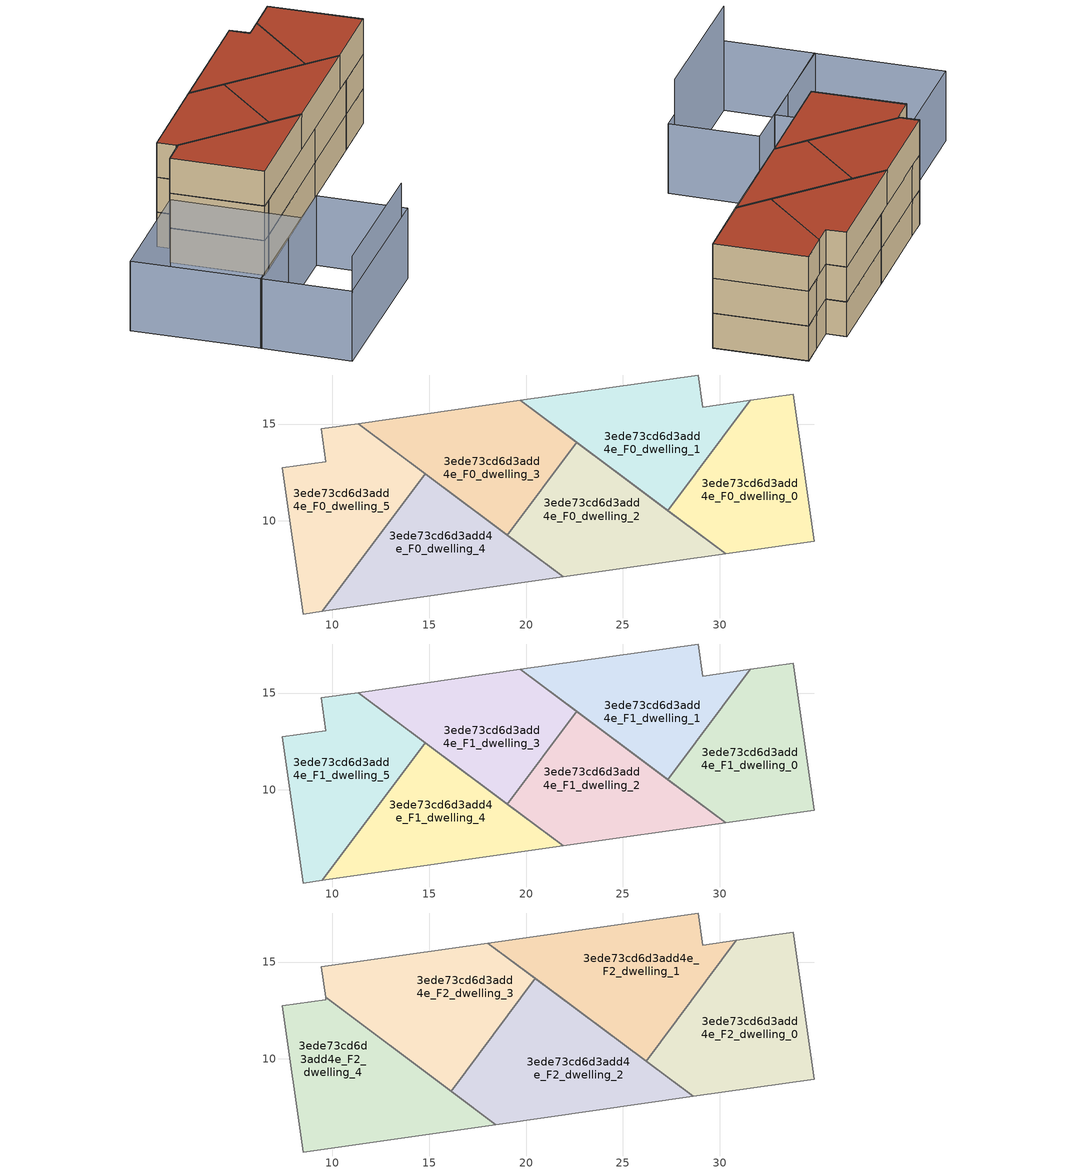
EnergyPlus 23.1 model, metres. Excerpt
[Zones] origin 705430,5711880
3ede73cd6d3add4e_F0_dwelling_0
 floor ground (EU_floor_Construction): 34.88,8.96 33.8,16.54 31.58,16.22 27.32,10.53 30.3,8.3 z0
 wall adiabatic (EU_wall_Construction): 31.58,16.22 33.8,16.54 34.88,8.96 30.3,8.3 27.32,10.53 z0:3
 wall to 3ede73cd6d3add4e_F0_dwelling_1 (EU_wall_Construction): 27.32,10.53 31.58,16.22 z0:3
3ede73cd6d3add4e_F0_dwelling_1
 floor ground (EU_floor_Construction): 27.32,10.53 31.58,16.22 29.12,15.87 28.89,17.53 19.71,16.22 z0
 wall adiabatic (EU_wall_Construction): 27.32,10.53 19.71,16.22 28.89,17.53 29.12,15.87 31.58,16.22 z0:3
3ede73cd6d3add4e_F0_dwelling_2
 floor ground (EU_floor_Construction): 30.3,8.3 22.6,14.06 19.02,9.27 21.92,7.11 z0
 wall adiabatic (EU_wall_Construction): 22.6,14.06 30.3,8.3 21.92,7.11 19.02,9.27 z0:3
 wall to 3ede73cd6d3add4e_F0_dwelling_3 (EU_wall_Construction): 19.02,9.27 22.6,14.06 z0:3
3ede73cd6d3add4e_F0_dwelling_3
 floor ground (EU_floor_Construction): 19.02,9.27 22.6,14.06 19.71,16.22 11.33,15.03 z0
 wall adiabatic (EU_wall_Construction): 19.02,9.27 11.33,15.03 19.71,16.22 22.6,14.06 z0:3
3ede73cd6d3add4e_F0_dwelling_4
 floor ground (EU_floor_Construction): 21.92,7.11 14.78,12.44 9.47,5.33 z0
 wall to 3ede73cd6d3add4e_F0_dwelling_5 (EU_wall_Construction): 9.47,5.33 14.78,12.44 z0:3
 wall adiabatic (EU_wall_Construction): 14.78,12.44 21.92,7.11 9.47,5.33 z0:3
3ede73cd6d3add4e_F0_dwelling_5
 floor ground (EU_floor_Construction): 9.47,5.33 14.78,12.44 11.33,15.03 9.42,14.75 9.66,13.06 7.4,12.73 8.49,5.19 z0
 wall adiabatic (EU_wall_Construction): 9.47,5.33 8.49,5.19 7.4,12.73 9.66,13.06 9.42,14.75 11.33,15.03 14.78,12.44 z0:3
3ede73cd6d3add4e_F1_dwelling_0
 floor to 3ede73cd6d3add4e_F0_dwelling_0 (EU_floor_Construction): 34.88,8.96 33.8,16.54 31.58,16.22 27.32,10.53 30.3,8.3 z3
 wall adiabatic (EU_wall_Construction): 31.58,16.22 33.8,16.54 34.88,8.96 30.3,8.3 27.32,10.53 z3:6
 wall to 3ede73cd6d3add4e_F1_dwelling_1 (EU_wall_Construction): 27.32,10.53 31.58,16.22 z3:6
3ede73cd6d3add4e_F1_dwelling_1
 floor to 3ede73cd6d3add4e_F0_dwelling_1 (EU_floor_Construction): 27.32,10.53 31.58,16.22 29.12,15.87 28.89,17.53 19.71,16.22 z3
 wall adiabatic (EU_wall_Construction): 27.32,10.53 19.71,16.22 28.89,17.53 29.12,15.87 31.58,16.22 z3:6
3ede73cd6d3add4e_F1_dwelling_2
 floor to 3ede73cd6d3add4e_F0_dwelling_2 (EU_floor_Construction): 30.3,8.3 22.6,14.06 19.02,9.27 21.92,7.11 z3
 wall adiabatic (EU_wall_Construction): 22.6,14.06 30.3,8.3 21.92,7.11 19.02,9.27 z3:6
 wall to 3ede73cd6d3add4e_F1_dwelling_3 (EU_wall_Construction): 19.02,9.27 22.6,14.06 z3:6
3ede73cd6d3add4e_F1_dwelling_3
 floor to 3ede73cd6d3add4e_F0_dwelling_3 (EU_floor_Construction): 19.02,9.27 22.6,14.06 19.71,16.22 11.33,15.03 z3
 wall adiabatic (EU_wall_Construction): 19.02,9.27 11.33,15.03 19.71,16.22 22.6,14.06 z3:6
3ede73cd6d3add4e_F1_dwelling_4
 floor to 3ede73cd6d3add4e_F0_dwelling_4 (EU_floor_Construction): 21.92,7.11 14.78,12.44 9.47,5.33 z3
 wall to 3ede73cd6d3add4e_F1_dwelling_5 (EU_wall_Construction): 9.47,5.33 14.78,12.44 z3:6
 wall adiabatic (EU_wall_Construction): 14.78,12.44 21.92,7.11 9.47,5.33 z3:6
3ede73cd6d3add4e_F1_dwelling_5
 floor to 3ede73cd6d3add4e_F0_dwelling_5 (EU_floor_Construction): 9.47,5.33 14.78,12.44 11.33,15.03 9.42,14.75 9.66,13.06 7.4,12.73 8.49,5.19 z3
 wall adiabatic (EU_wall_Construction): 9.47,5.33 8.49,5.19 7.4,12.73 9.66,13.06 9.42,14.75 11.33,15.03 14.78,12.44 z3:6
3ede73cd6d3add4e_F2_dwelling_0
 floor to 3ede73cd6d3add4e_F1_dwelling_0 (EU_floor_Construction): 34.88,8.96 33.8,16.54 31.58,16.22 27.32,10.53 30.3,8.3 z6
 floor to 3ede73cd6d3add4e_F1_dwelling_2 (EU_floor_Construction): 30.3,8.3 26.91,10.84 26.19,9.88 28.62,8.06 z6
 floor to 3ede73cd6d3add4e_F1_dwelling_1 (EU_floor_Construction): 27.32,10.53 31.58,16.22 30.86,16.12 26.91,10.84 z6
 wall adiabatic (EU_wall_Construction): 30.86,16.12 33.8,16.54 34.88,8.96 28.62,8.06 26.19,9.88 z6:9
 wall to 3ede73cd6d3add4e_F2_dwelling_1 (EU_wall_Construction): 26.19,9.88 30.86,16.12 z6:9
 roof outside (EU_roof_Construction): 33.8,16.54 34.88,8.96 28.62,8.06 26.19,9.88 30.86,16.12 z9
3ede73cd6d3add4e_F2_dwelling_1
 floor to 3ede73cd6d3add4e_F1_dwelling_1 (EU_floor_Construction): 26.91,10.84 30.86,16.12 29.12,15.87 28.89,17.53 19.71,16.22 z6
 floor to 3ede73cd6d3add4e_F1_dwelling_3 (EU_floor_Construction): 21.89,13.1 22.6,14.06 19.71,16.22 18.03,15.98 z6
 floor to 3ede73cd6d3add4e_F1_dwelling_2 (EU_floor_Construction): 26.19,9.88 26.91,10.84 22.6,14.06 21.89,13.1 z6
 wall adiabatic (EU_wall_Construction): 26.19,9.88 18.03,15.98 28.89,17.53 29.12,15.87 30.86,16.12 z6:9
 roof outside (EU_roof_Construction): 30.86,16.12 26.19,9.88 18.03,15.98 28.89,17.53 29.12,15.87 z9
3ede73cd6d3add4e_F2_dwelling_2
 floor to 3ede73cd6d3add4e_F1_dwelling_2 (EU_floor_Construction): 28.62,8.06 21.89,13.1 19.02,9.27 21.92,7.11 z6
 floor to 3ede73cd6d3add4e_F1_dwelling_4 (EU_floor_Construction): 21.92,7.11 17.61,10.33 16.12,8.33 18.43,6.61 z6
 floor to 3ede73cd6d3add4e_F1_dwelling_3 (EU_floor_Construction): 19.02,9.27 21.89,13.1 20.47,14.15 17.61,10.33 z6
 wall adiabatic (EU_wall_Construction): 20.47,14.15 28.62,8.06 18.43,6.61 16.12,8.33 z6:9
 wall to 3ede73cd6d3add4e_F2_dwelling_3 (EU_wall_Construction): 16.12,8.33 20.47,14.15 z6:9
 roof outside (EU_roof_Construction): 28.62,8.06 18.43,6.61 16.12,8.33 20.47,14.15 z9
3ede73cd6d3add4e_F2_dwelling_3
 floor to 3ede73cd6d3add4e_F1_dwelling_3 (EU_floor_Construction): 17.61,10.33 20.47,14.15 18.03,15.98 11.33,15.02 z6
 floor to 3ede73cd6d3add4e_F1_dwelling_5 (EU_floor_Construction): 13.29,10.45 14.78,12.44 11.33,15.02 9.42,14.75 9.65,13.18 z6
 floor to 3ede73cd6d3add4e_F1_dwelling_4 (EU_floor_Construction): 16.12,8.33 17.61,10.33 14.78,12.44 13.29,10.45 z6
 wall adiabatic (EU_wall_Construction): 16.12,8.33 9.65,13.18 9.42,14.75 18.03,15.98 20.47,14.15 z6:9
 roof outside (EU_roof_Construction): 20.47,14.15 16.12,8.33 9.65,13.18 9.42,14.75 18.03,15.98 z9
3ede73cd6d3add4e_F2_dwelling_4
 floor to 3ede73cd6d3add4e_F1_dwelling_4 (EU_floor_Construction): 18.43,6.61 13.29,10.45 9.47,5.33 z6
 floor to 3ede73cd6d3add4e_F1_dwelling_5 (EU_floor_Construction): 9.47,5.33 13.29,10.45 9.65,13.18 9.66,13.06 7.4,12.73 8.49,5.19 z6
 wall adiabatic (EU_wall_Construction): 9.66,13.06 9.65,13.18 18.43,6.61 8.49,5.19 7.4,12.73 9.66,13.06 z6:9
 roof outside (EU_roof_Construction): 18.43,6.61 8.49,5.19 7.4,12.73 9.66,13.06 9.65,13.18 z9
shading: -1.72,-6.85 10.99,-5.15 z0:9; 12.68,-4.93 -1.75,-6.85 / -1.75,-6.85 -2.72,0.41 / -2.72,0.41 11.72,2.33 / 11.72,2.33 12.68,-4.93 / 7.89,1.85 -2.72,0.35 / -2.72,0.35 -4.19,10.74 / -4.19,10.74 6.42,12.24 / 6.42,12.24 7.89,1.85 z0:6
[Building]
EU S2 Campaign: North Axis=0; Terrain=City; Solar Distribution=FullExterior
[Site:Location]
London: Latitude=51.5; Longitude=-0.5; Time Zone=0; Elevation=25
[SizingPeriod:WeatherFileDays]
AnnualSizingPeriod: Begin Month=1; Begin Day of Month=1; End Month=12; End Day of Month=31; Day of Week for Start Day=Monday; Use Weather File Daylight Saving Period=No; Use Weather File Rain and Snow Indicators=No
[MATERIAL]
EU_InternalMass_Material: Roughness=MediumRough; Thickness=0.1; Conductivity=1; Density=1800; Specific Heat=900; Thermal Absorptance=0.9; Solar Absorptance=0.7; Visible Absorptance=0.7
[MATERIAL:NOMASS] Roughness=MediumRough; Thermal Absorptance=0.9; Solar Absorptance=0.7; Visible Absorptance=0.7
Name | Thermal Resistance
EU_wall_NoMass | 1.04674
EU_roof_NoMass | 4.32442
EU_floor_NoMass | 2.04616
[CONSTRUCTION]
EU_wall_Construction: EU_wall_NoMass
EU_roof_Construction: EU_roof_NoMass
EU_floor_Construction: EU_floor_NoMass
EU_InternalMass_Construction: EU_InternalMass_Material
[ZONE] Type=1; Multiplier=1; Ceiling Height=autocalculate; Floor Area=autocalculate; Part of Total Floor Area=Yes
Name | Volume
3ede73cd6d3add4e_F0_dwelling_0; 3ede73cd6d3add4e_F1_dwelling_0; 3ede73cd6d3add4e_F0_dwelling_3; 3ede73cd6d3add4e_F1_dwelling_3 | 118.541
3ede73cd6d3add4e_F2_dwelling_0 | 142.247
3ede73cd6d3add4e_F0_dwelling_1; 3ede73cd6d3add4e_F1_dwelling_1 | 118.53
3ede73cd6d3add4e_F2_dwelling_1 | 142.263
3ede73cd6d3add4e_F0_dwelling_2; 3ede73cd6d3add4e_F1_dwelling_2 | 118.529
3ede73cd6d3add4e_F2_dwelling_2 | 142.253
3ede73cd6d3add4e_F2_dwelling_3 | 142.241
3ede73cd6d3add4e_F0_dwelling_4; 3ede73cd6d3add4e_F1_dwelling_4 | 118.531
3ede73cd6d3add4e_F2_dwelling_4 | 142.246
3ede73cd6d3add4e_F0_dwelling_5; 3ede73cd6d3add4e_F1_dwelling_5 | 118.559
[INTERNALMASS] Construction=EU_InternalMass_Construction
Name | Zone or ZoneList | Surface Area
3ede73cd6d3add4e_F0_dwelling_0_EU_InternalMass | 3ede73cd6d3add4e_F0_dwelling_0 | 39.514
3ede73cd6d3add4e_F0_dwelling_1_EU_InternalMass | 3ede73cd6d3add4e_F0_dwelling_1 | 39.5117
3ede73cd6d3add4e_F0_dwelling_2_EU_InternalMass | 3ede73cd6d3add4e_F0_dwelling_2 | 39.5121
3ede73cd6d3add4e_F0_dwelling_3_EU_InternalMass | 3ede73cd6d3add4e_F0_dwelling_3 | 39.5114
3ede73cd6d3add4e_F0_dwelling_4_EU_InternalMass | 3ede73cd6d3add4e_F0_dwelling_4 | 39.5121
3ede73cd6d3add4e_F0_dwelling_5_EU_InternalMass | 3ede73cd6d3add4e_F0_dwelling_5 | 39.519
3ede73cd6d3add4e_F1_dwelling_0_EU_InternalMass | 3ede73cd6d3add4e_F1_dwelling_0 | 39.514
3ede73cd6d3add4e_F1_dwelling_1_EU_InternalMass | 3ede73cd6d3add4e_F1_dwelling_1 | 39.5117
3ede73cd6d3add4e_F1_dwelling_2_EU_InternalMass | 3ede73cd6d3add4e_F1_dwelling_2 | 39.5121
3ede73cd6d3add4e_F1_dwelling_3_EU_InternalMass | 3ede73cd6d3add4e_F1_dwelling_3 | 39.5114
3ede73cd6d3add4e_F1_dwelling_4_EU_InternalMass | 3ede73cd6d3add4e_F1_dwelling_4 | 39.5121
3ede73cd6d3add4e_F1_dwelling_5_EU_InternalMass | 3ede73cd6d3add4e_F1_dwelling_5 | 39.519
3ede73cd6d3add4e_F2_dwelling_0_EU_InternalMass | 3ede73cd6d3add4e_F2_dwelling_0 | 47.414
3ede73cd6d3add4e_F2_dwelling_1_EU_InternalMass | 3ede73cd6d3add4e_F2_dwelling_1 | 47.4204
3ede73cd6d3add4e_F2_dwelling_2_EU_InternalMass | 3ede73cd6d3add4e_F2_dwelling_2 | 47.4171
3ede73cd6d3add4e_F2_dwelling_3_EU_InternalMass | 3ede73cd6d3add4e_F2_dwelling_3 | 47.4119
3ede73cd6d3add4e_F2_dwelling_4_EU_InternalMass | 3ede73cd6d3add4e_F2_dwelling_4 | 47.4153
[OTHEREQUIPMENT] Fuel Type=Electricity; Design Level Calculation Method=Watts/Area; Power per Zone Floor Area=1; Fraction Latent=0; Fraction Radiant=0; Fraction Lost=0; Carbon Dioxide Generation Rate=0; EndUse Subcategory=EU_Step8_InternalGains
Name | Zone or ZoneList or Space or SpaceList | Schedule
EU_Step8_InternalGain_3ede73cd6d3add4e_F0_dwelling_0_f000 | 3ede73cd6d3add4e_F0_dwelling_0 | EU_Step8_GainSchedule_3ede73cd6d3add4e_F0_dwelling_0_f000
EU_Step8_InternalGain_3ede73cd6d3add4e_F0_dwelling_1_f000 | 3ede73cd6d3add4e_F0_dwelling_1 | EU_Step8_GainSchedule_3ede73cd6d3add4e_F0_dwelling_1_f000
EU_Step8_InternalGain_3ede73cd6d3add4e_F0_dwelling_2_f000 | 3ede73cd6d3add4e_F0_dwelling_2 | EU_Step8_GainSchedule_3ede73cd6d3add4e_F0_dwelling_2_f000
EU_Step8_InternalGain_3ede73cd6d3add4e_F0_dwelling_3_f000 | 3ede73cd6d3add4e_F0_dwelling_3 | EU_Step8_GainSchedule_3ede73cd6d3add4e_F0_dwelling_3_f000
EU_Step8_InternalGain_3ede73cd6d3add4e_F0_dwelling_4_f000 | 3ede73cd6d3add4e_F0_dwelling_4 | EU_Step8_GainSchedule_3ede73cd6d3add4e_F0_dwelling_4_f000
EU_Step8_InternalGain_3ede73cd6d3add4e_F0_dwelling_5_f000 | 3ede73cd6d3add4e_F0_dwelling_5 | EU_Step8_GainSchedule_3ede73cd6d3add4e_F0_dwelling_5_f000
EU_Step8_InternalGain_3ede73cd6d3add4e_F1_dwelling_0_f000 | 3ede73cd6d3add4e_F1_dwelling_0 | EU_Step8_GainSchedule_3ede73cd6d3add4e_F1_dwelling_0_f000
EU_Step8_InternalGain_3ede73cd6d3add4e_F1_dwelling_1_f000 | 3ede73cd6d3add4e_F1_dwelling_1 | EU_Step8_GainSchedule_3ede73cd6d3add4e_F1_dwelling_1_f000
EU_Step8_InternalGain_3ede73cd6d3add4e_F1_dwelling_2_f000 | 3ede73cd6d3add4e_F1_dwelling_2 | EU_Step8_GainSchedule_3ede73cd6d3add4e_F1_dwelling_2_f000
EU_Step8_InternalGain_3ede73cd6d3add4e_F1_dwelling_3_f000 | 3ede73cd6d3add4e_F1_dwelling_3 | EU_Step8_GainSchedule_3ede73cd6d3add4e_F1_dwelling_3_f000
EU_Step8_InternalGain_3ede73cd6d3add4e_F1_dwelling_4_f000 | 3ede73cd6d3add4e_F1_dwelling_4 | EU_Step8_GainSchedule_3ede73cd6d3add4e_F1_dwelling_4_f000
EU_Step8_InternalGain_3ede73cd6d3add4e_F1_dwelling_5_f000 | 3ede73cd6d3add4e_F1_dwelling_5 | EU_Step8_GainSchedule_3ede73cd6d3add4e_F1_dwelling_5_f000
EU_Step8_InternalGain_3ede73cd6d3add4e_F2_dwelling_0_f000 | 3ede73cd6d3add4e_F2_dwelling_0 | EU_Step8_GainSchedule_3ede73cd6d3add4e_F2_dwelling_0_f000
EU_Step8_InternalGain_3ede73cd6d3add4e_F2_dwelling_1_f000 | 3ede73cd6d3add4e_F2_dwelling_1 | EU_Step8_GainSchedule_3ede73cd6d3add4e_F2_dwelling_1_f000
EU_Step8_InternalGain_3ede73cd6d3add4e_F2_dwelling_2_f000 | 3ede73cd6d3add4e_F2_dwelling_2 | EU_Step8_GainSchedule_3ede73cd6d3add4e_F2_dwelling_2_f000
EU_Step8_InternalGain_3ede73cd6d3add4e_F2_dwelling_3_f000 | 3ede73cd6d3add4e_F2_dwelling_3 | EU_Step8_GainSchedule_3ede73cd6d3add4e_F2_dwelling_3_f000
EU_Step8_InternalGain_3ede73cd6d3add4e_F2_dwelling_4_f000 | 3ede73cd6d3add4e_F2_dwelling_4 | EU_Step8_GainSchedule_3ede73cd6d3add4e_F2_dwelling_4_f000
[ZONEVENTILATION:DESIGNFLOWRATE] Schedule=EU_AlwaysOn; Design Flow Rate Calculation Method=AirChanges/Hour; Air Changes per Hour=0.488719; Ventilation Type=Natural; Fan Pressure Rise=0; Fan Total Efficiency=1; Constant Term Coefficient=1; Temperature Term Coefficient=0; Velocity Term Coefficient=0; Velocity Squared Term Coefficient=0; Minimum Indoor Temperature=-100; Maximum Indoor Temperature=100; Delta Temperature=-100; Minimum Outdoor Temperature=-100; Maximum Outdoor Temperature=100; Maximum Wind Speed=40
Name | Zone or ZoneList or Space or SpaceList
EU_ConstantAir_3ede73cd6d3add4e_F0_dwelling_0 | 3ede73cd6d3add4e_F0_dwelling_0
EU_ConstantAir_3ede73cd6d3add4e_F0_dwelling_1 | 3ede73cd6d3add4e_F0_dwelling_1
EU_ConstantAir_3ede73cd6d3add4e_F0_dwelling_2 | 3ede73cd6d3add4e_F0_dwelling_2
EU_ConstantAir_3ede73cd6d3add4e_F0_dwelling_3 | 3ede73cd6d3add4e_F0_dwelling_3
EU_ConstantAir_3ede73cd6d3add4e_F0_dwelling_4 | 3ede73cd6d3add4e_F0_dwelling_4
EU_ConstantAir_3ede73cd6d3add4e_F0_dwelling_5 | 3ede73cd6d3add4e_F0_dwelling_5
EU_ConstantAir_3ede73cd6d3add4e_F1_dwelling_0 | 3ede73cd6d3add4e_F1_dwelling_0
EU_ConstantAir_3ede73cd6d3add4e_F1_dwelling_1 | 3ede73cd6d3add4e_F1_dwelling_1
EU_ConstantAir_3ede73cd6d3add4e_F1_dwelling_2 | 3ede73cd6d3add4e_F1_dwelling_2
EU_ConstantAir_3ede73cd6d3add4e_F1_dwelling_3 | 3ede73cd6d3add4e_F1_dwelling_3
EU_ConstantAir_3ede73cd6d3add4e_F1_dwelling_4 | 3ede73cd6d3add4e_F1_dwelling_4
EU_ConstantAir_3ede73cd6d3add4e_F1_dwelling_5 | 3ede73cd6d3add4e_F1_dwelling_5
EU_ConstantAir_3ede73cd6d3add4e_F2_dwelling_0 | 3ede73cd6d3add4e_F2_dwelling_0
EU_ConstantAir_3ede73cd6d3add4e_F2_dwelling_1 | 3ede73cd6d3add4e_F2_dwelling_1
EU_ConstantAir_3ede73cd6d3add4e_F2_dwelling_2 | 3ede73cd6d3add4e_F2_dwelling_2
EU_ConstantAir_3ede73cd6d3add4e_F2_dwelling_3 | 3ede73cd6d3add4e_F2_dwelling_3
EU_ConstantAir_3ede73cd6d3add4e_F2_dwelling_4 | 3ede73cd6d3add4e_F2_dwelling_4
[HVACTEMPLATE:THERMOSTAT] Constant Heating Setpoint=20; Constant Cooling Setpoint=50
EU_HeatOnly_3ede73cd6d3add4e_F0_dwelling_0; EU_HeatOnly_3ede73cd6d3add4e_F0_dwelling_1; EU_HeatOnly_3ede73cd6d3add4e_F0_dwelling_2; EU_HeatOnly_3ede73cd6d3add4e_F0_dwelling_3; EU_HeatOnly_3ede73cd6d3add4e_F0_dwelling_4; EU_HeatOnly_3ede73cd6d3add4e_F0_dwelling_5; EU_HeatOnly_3ede73cd6d3add4e_F1_dwelling_0; EU_HeatOnly_3ede73cd6d3add4e_F1_dwelling_1; EU_HeatOnly_3ede73cd6d3add4e_F1_dwelling_2; EU_HeatOnly_3ede73cd6d3add4e_F1_dwelling_3; EU_HeatOnly_3ede73cd6d3add4e_F1_dwelling_4; EU_HeatOnly_3ede73cd6d3add4e_F1_dwelling_5; EU_HeatOnly_3ede73cd6d3add4e_F2_dwelling_0; EU_HeatOnly_3ede73cd6d3add4e_F2_dwelling_1; EU_HeatOnly_3ede73cd6d3add4e_F2_dwelling_2; EU_HeatOnly_3ede73cd6d3add4e_F2_dwelling_3; EU_HeatOnly_3ede73cd6d3add4e_F2_dwelling_4
[HVACTEMPLATE:ZONE:IDEALLOADSAIRSYSTEM] System Availability Schedule=EU_AlwaysOn; Maximum Heating Supply Air Temperature=50; Minimum Cooling Supply Air Temperature=13; Maximum Heating Supply Air Humidity Ratio=0.0156; Minimum Cooling Supply Air Humidity Ratio=0.0077; Heating Limit=NoLimit; Cooling Limit=NoLimit; Heating Availability Schedule=EU_AlwaysOn; Cooling Availability Schedule=EU_CoolingOff; Dehumidification Control Type=ConstantSensibleHeatRatio; Cooling Sensible Heat Ratio=0.7; Dehumidification Setpoint=60; Humidification Control Type=None; Humidification Setpoint=30; Outdoor Air Method=None; Outdoor Air Flow Rate per Person=0.00944; Outdoor Air Flow Rate per Zone Floor Area=0; Outdoor Air Flow Rate per Zone=0; Demand Controlled Ventilation Type=None; Outdoor Air Economizer Type=NoEconomizer; Heat Recovery Type=None; Sensible Heat Recovery Effectiveness=0.7; Latent Heat Recovery Effectiveness=0.65
Name | Template Thermostat
3ede73cd6d3add4e_F0_dwelling_0 | EU_HeatOnly_3ede73cd6d3add4e_F0_dwelling_0
3ede73cd6d3add4e_F0_dwelling_1 | EU_HeatOnly_3ede73cd6d3add4e_F0_dwelling_1
3ede73cd6d3add4e_F0_dwelling_2 | EU_HeatOnly_3ede73cd6d3add4e_F0_dwelling_2
3ede73cd6d3add4e_F0_dwelling_3 | EU_HeatOnly_3ede73cd6d3add4e_F0_dwelling_3
3ede73cd6d3add4e_F0_dwelling_4 | EU_HeatOnly_3ede73cd6d3add4e_F0_dwelling_4
3ede73cd6d3add4e_F0_dwelling_5 | EU_HeatOnly_3ede73cd6d3add4e_F0_dwelling_5
3ede73cd6d3add4e_F1_dwelling_0 | EU_HeatOnly_3ede73cd6d3add4e_F1_dwelling_0
3ede73cd6d3add4e_F1_dwelling_1 | EU_HeatOnly_3ede73cd6d3add4e_F1_dwelling_1
3ede73cd6d3add4e_F1_dwelling_2 | EU_HeatOnly_3ede73cd6d3add4e_F1_dwelling_2
3ede73cd6d3add4e_F1_dwelling_3 | EU_HeatOnly_3ede73cd6d3add4e_F1_dwelling_3
3ede73cd6d3add4e_F1_dwelling_4 | EU_HeatOnly_3ede73cd6d3add4e_F1_dwelling_4
3ede73cd6d3add4e_F1_dwelling_5 | EU_HeatOnly_3ede73cd6d3add4e_F1_dwelling_5
3ede73cd6d3add4e_F2_dwelling_0 | EU_HeatOnly_3ede73cd6d3add4e_F2_dwelling_0
3ede73cd6d3add4e_F2_dwelling_1 | EU_HeatOnly_3ede73cd6d3add4e_F2_dwelling_1
3ede73cd6d3add4e_F2_dwelling_2 | EU_HeatOnly_3ede73cd6d3add4e_F2_dwelling_2
3ede73cd6d3add4e_F2_dwelling_3 | EU_HeatOnly_3ede73cd6d3add4e_F2_dwelling_3
3ede73cd6d3add4e_F2_dwelling_4 | EU_HeatOnly_3ede73cd6d3add4e_F2_dwelling_4
[SIZING:ZONE] Zone Cooling Design Supply Air Temperature Input Method=SupplyAirTemperature; Zone Cooling Design Supply Air Temperature=13; Zone Heating Design Supply Air Temperature Input Method=SupplyAirTemperature; Zone Heating Design Supply Air Temperature=50; Zone Cooling Design Supply Air Humidity Ratio=0.008; Zone Heating Design Supply Air Humidity Ratio=0.008; Cooling Design Air Flow Method=DesignDay; Cooling Design Air Flow Rate=0; Cooling Minimum Air Flow per Zone Floor Area=0.000762; Cooling Minimum Air Flow=0; Cooling Minimum Air Flow Fraction=0.2; Heating Design Air Flow Method=DesignDay; Heating Design Air Flow Rate=0; Heating Maximum Air Flow per Zone Floor Area=0.002032; Heating Maximum Air Flow=0.141576; Heating Maximum Air Flow Fraction=0.3; Account for Dedicated Outdoor Air System=No; Dedicated Outdoor Air System Control Strategy=NeutralSupplyAir; Dedicated Outdoor Air Low Setpoint Temperature for Design=autosize; Dedicated Outdoor Air High Setpoint Temperature for Design=autosize; Zone Load Sizing Method=Sensible Load Only No Latent Load; Zone Latent Cooling Design Supply Air Humidity Ratio Input Method=HumidityRatioDifference; Zone Cooling Design Supply Air Humidity Ratio Difference=0.005; Zone Latent Heating Design Supply Air Humidity Ratio Input Method=HumidityRatioDifference; Zone Humidification Design Supply Air Humidity Ratio Difference=0.005
3ede73cd6d3add4e_F0_dwelling_0; 3ede73cd6d3add4e_F0_dwelling_1; 3ede73cd6d3add4e_F0_dwelling_2; 3ede73cd6d3add4e_F0_dwelling_3; 3ede73cd6d3add4e_F0_dwelling_4; 3ede73cd6d3add4e_F0_dwelling_5; 3ede73cd6d3add4e_F1_dwelling_0; 3ede73cd6d3add4e_F1_dwelling_1; 3ede73cd6d3add4e_F1_dwelling_2; 3ede73cd6d3add4e_F1_dwelling_3; 3ede73cd6d3add4e_F1_dwelling_4; 3ede73cd6d3add4e_F1_dwelling_5; 3ede73cd6d3add4e_F2_dwelling_0; 3ede73cd6d3add4e_F2_dwelling_1; 3ede73cd6d3add4e_F2_dwelling_2; 3ede73cd6d3add4e_F2_dwelling_3; 3ede73cd6d3add4e_F2_dwelling_4
[SCHEDULE:CONSTANT]
Name | Hourly Value
EU_AlwaysOn | 1
EU_CoolingOff | 0
[SCHEDULE:FILE] Column Number=1; Rows to Skip at Top=0; Number of Hours of Data=8760; Column Separator=Comma; Interpolate to Timestep=No; Minutes per Item=60; Adjust Schedule for Daylight Savings=Yes
Name | File
EU_Step8_GainSchedule_3ede73cd6d3add4e_F0_dwelling_0_f000 | ../../schedules/3ede73cd6d3add4e/3ede73cd6d3add4e_F0_dwelling_0_f000_gain.csv
EU_Step8_GainSchedule_3ede73cd6d3add4e_F0_dwelling_1_f000 | ../../schedules/3ede73cd6d3add4e/3ede73cd6d3add4e_F0_dwelling_1_f000_gain.csv
EU_Step8_GainSchedule_3ede73cd6d3add4e_F0_dwelling_2_f000 | ../../schedules/3ede73cd6d3add4e/3ede73cd6d3add4e_F0_dwelling_2_f000_gain.csv
EU_Step8_GainSchedule_3ede73cd6d3add4e_F0_dwelling_3_f000 | ../../schedules/3ede73cd6d3add4e/3ede73cd6d3add4e_F0_dwelling_3_f000_gain.csv
EU_Step8_GainSchedule_3ede73cd6d3add4e_F0_dwelling_4_f000 | ../../schedules/3ede73cd6d3add4e/3ede73cd6d3add4e_F0_dwelling_4_f000_gain.csv
EU_Step8_GainSchedule_3ede73cd6d3add4e_F0_dwelling_5_f000 | ../../schedules/3ede73cd6d3add4e/3ede73cd6d3add4e_F0_dwelling_5_f000_gain.csv
EU_Step8_GainSchedule_3ede73cd6d3add4e_F1_dwelling_0_f000 | ../../schedules/3ede73cd6d3add4e/3ede73cd6d3add4e_F1_dwelling_0_f000_gain.csv
EU_Step8_GainSchedule_3ede73cd6d3add4e_F1_dwelling_1_f000 | ../../schedules/3ede73cd6d3add4e/3ede73cd6d3add4e_F1_dwelling_1_f000_gain.csv
EU_Step8_GainSchedule_3ede73cd6d3add4e_F1_dwelling_2_f000 | ../../schedules/3ede73cd6d3add4e/3ede73cd6d3add4e_F1_dwelling_2_f000_gain.csv
EU_Step8_GainSchedule_3ede73cd6d3add4e_F1_dwelling_3_f000 | ../../schedules/3ede73cd6d3add4e/3ede73cd6d3add4e_F1_dwelling_3_f000_gain.csv
EU_Step8_GainSchedule_3ede73cd6d3add4e_F1_dwelling_4_f000 | ../../schedules/3ede73cd6d3add4e/3ede73cd6d3add4e_F1_dwelling_4_f000_gain.csv
EU_Step8_GainSchedule_3ede73cd6d3add4e_F1_dwelling_5_f000 | ../../schedules/3ede73cd6d3add4e/3ede73cd6d3add4e_F1_dwelling_5_f000_gain.csv
EU_Step8_GainSchedule_3ede73cd6d3add4e_F2_dwelling_0_f000 | ../../schedules/3ede73cd6d3add4e/3ede73cd6d3add4e_F2_dwelling_0_f000_gain.csv
EU_Step8_GainSchedule_3ede73cd6d3add4e_F2_dwelling_1_f000 | ../../schedules/3ede73cd6d3add4e/3ede73cd6d3add4e_F2_dwelling_1_f000_gain.csv
EU_Step8_GainSchedule_3ede73cd6d3add4e_F2_dwelling_2_f000 | ../../schedules/3ede73cd6d3add4e/3ede73cd6d3add4e_F2_dwelling_2_f000_gain.csv
EU_Step8_GainSchedule_3ede73cd6d3add4e_F2_dwelling_3_f000 | ../../schedules/3ede73cd6d3add4e/3ede73cd6d3add4e_F2_dwelling_3_f000_gain.csv
EU_Step8_GainSchedule_3ede73cd6d3add4e_F2_dwelling_4_f000 | ../../schedules/3ede73cd6d3add4e/3ede73cd6d3add4e_F2_dwelling_4_f000_gain.csv
